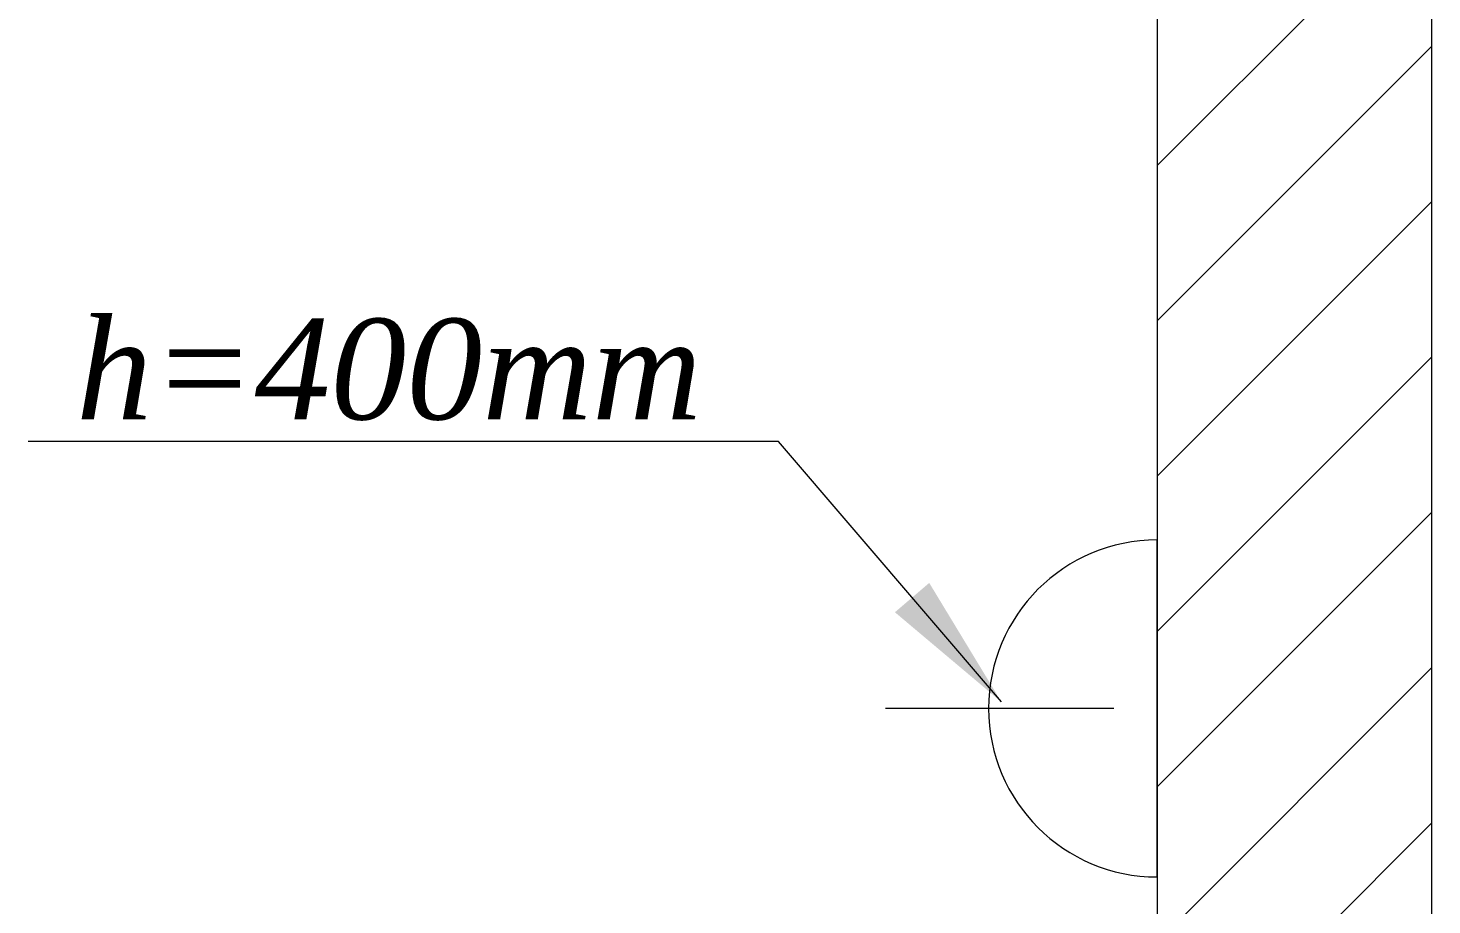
# Model space of a CAD drawing. Header units: millimetres. Extents: x 1680 to 166026, y 35966 to 91121.
# Drawn here: x 160974 to 163018, y 53483 to 54760 of the extents above; entities that cross this region are included whole.
import ezdxf

# ---------------------------------------------------------------- set-up
doc = ezdxf.new("R2010")
doc.units = ezdxf.units.MM
doc.styles.get("Standard").update_dxf_attribs({"font": 'arial.ttf'})
doc.styles.add('style1', font='arial.ttf')
doc.dimstyles.get("Standard").update_dxf_attribs({"dimtxt": 0.18, "dimasz": 0.18, "dimexe": 0.18, "dimexo": 0.0625, "dimgap": 0.09, "dimtad": 0, "dimtih": 1, "dimtoh": 1, "dimdec": 4, "dimzin": 0, "dimdsep": 46, "dimtxsty": 'Standard', "dimcen": 0.09, "dimadec": 0, "dimazin": 0, "dimtfac": 1, "dimtdec": 4, "dimtofl": 0, "dimtmove": 0, "dimatfit": 3, "dimfxl": 1, "dimtolj": 1, "dimtzin": 0, "dimarcsym": 0})

# ---------------------------------------------------------------- blocks, each defined once
blk = doc.blocks.new('plan')
at = {"color": 252, "lineweight": 20, "true_color": 0x939598}
for p, q in [((503332.1, -213712.2), (503332.1, -192512.2)), ((502932.1, -202172.2), (502932.1, -213312.2))]:
    blk.add_line(p, q, dxfattribs=at)
at = {"color": 252, "linetype": 'Continuous', "lineweight": 20, "true_color": 0x939598}
for p, q in [((502932.1, -204397.1), (503332.1, -203997.1)), ((502932.1, -204623.3), (503332.1, -204223.3)), ((502932.1, -204849.6), (503332.1, -204449.6)), ((502932.1, -205075.9), (503332.1, -204675.9)), ((502932.1, -205302.2), (503332.1, -204902.2)), ((502932.1, -205528.4), (503332.1, -205128.4)), ((502932.1, -205754.7), (503332.1, -205354.7))]:
    blk.add_line(p, q, dxfattribs=at)
blk = doc.blocks.new('A$C5D6E47AB')
at = {"color": 5, "lineweight": 13}
blk.add_line((128.3, 33), (128.3, 206.9), dxfattribs=at)
at = {"color": 5, "lineweight": 20}
blk.add_line((0, 0), (256.7, 0), dxfattribs=at)
blk.add_arc((128.3, 0), 128.3, 0, 180, dxfattribs=at)

msp = doc.modelspace()

# ---------------------------------------------------------------- block references
msp.add_blockref('plan', (-340313.9, 258957.2))
at = {"color": 7, "lineweight": 13, "xscale": 1.913285879891941, "yscale": 1.913285879891941, "zscale": 1.913285879891941, "rotation": 90.00000000000001}
msp.add_blockref('A$C5D6E47AB', (162618.2, 53523.7), dxfattribs=at)

# ---------------------------------------------------------------- texts
at = {"insert": (161954.9, 54336.6), "char_height": 146.41, "width": 58637.279, "attachment_point": 3}
msp.add_mtext('{\\fTimes New Roman|b0|i1|c0|p18;\\C0;h=\\fTimes New Roman|b0|i1|c238|p18;4\\fTimes New Roman|b0|i1|c0|p18;00mm}', dxfattribs=at)

# ---------------------------------------------------------------- leaders
at = {"color": 2, "lineweight": 13}
msp.add_leader([(162391.3, 53778.7), (162066.9, 54157.8), (160974, 54157.8)], dimstyle='Standard', override={"dimscale": 100, "dimtxt": 2.5, "dimasz": 2, "dimexe": 1.25, "dimexo": 0.625, "dimgap": 0.625, "dimtad": 0, "dimzin": 8, "dimdsep": 44, "dimtxsty": 'style1', "dimcen": 2.5, "dimdle": 1.25, "dimclrd": 1, "dimclre": 251, "dimaunit": 1, "dimadec": 3, "dimtix": 0, "dimtofl": 1, "dimtmove": 1, "dimatfit": 3, "dimfxl": 1.25, "dimtolj": 0, "dimtzin": 8, "dimlwd": 5, "dimlwe": 5}, dxfattribs=at)

doc.saveas('drawing.dxf')
